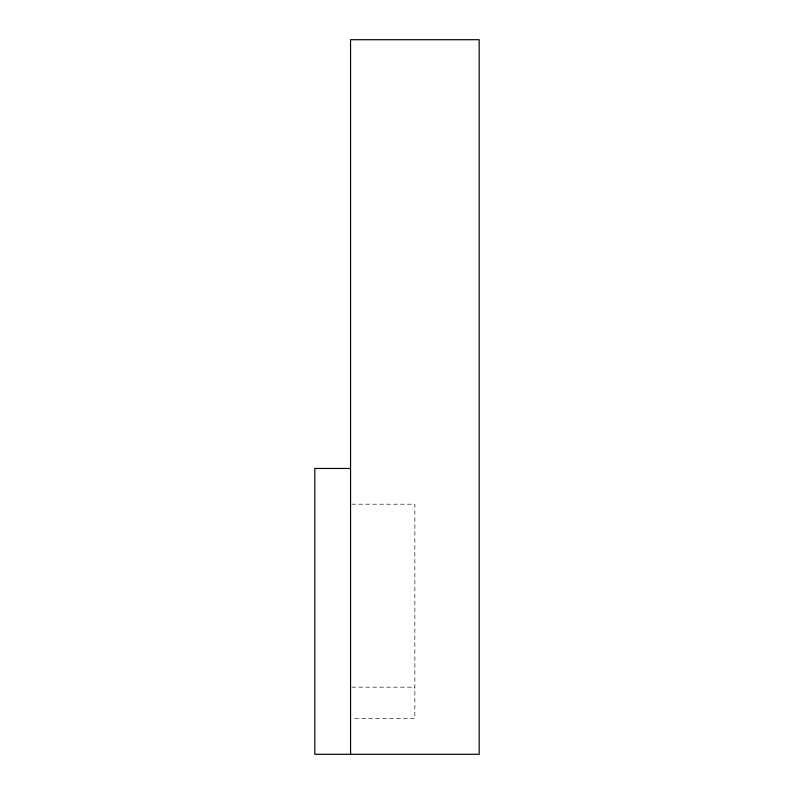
<?xml version="1.0" encoding="UTF-8"?>
<svg xmlns="http://www.w3.org/2000/svg" width="794" height="794" viewBox="0 0 794 794"><rect width="100%" height="100%" fill="white"/><g stroke="black" fill="none" stroke-linecap="round" stroke-linejoin="round"><path stroke-width="0.6" stroke-dasharray="3.97 2.98" d="M351.792 504.19L414.865 504.19L414.865 718.57L351.792 718.57M351.792 687.177L414.865 687.177"/><path stroke-width="1.19" d="M350.551 468.46L314.821 468.46L314.821 754.3L479.179 754.3L479.179 39.7L350.551 39.7L350.551 754.3"/></g></svg>
